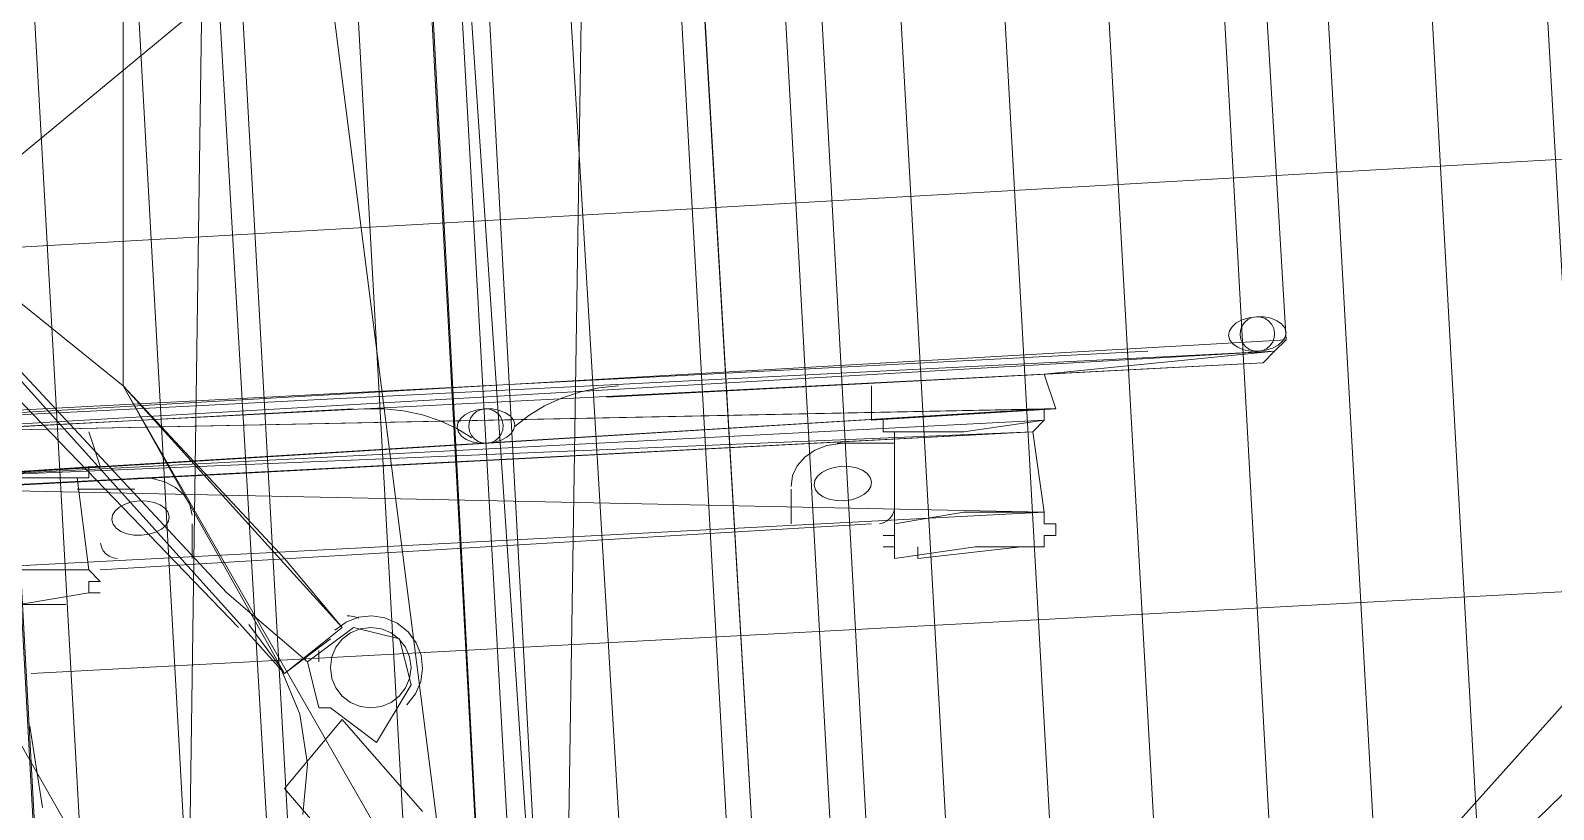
# Paper-space layout '01 Roof Support Layout' of a CAD drawing. Header units: millimetres. Extents: x 5 to 415, y 5 to 292.
# Drawn here: x 119.06 to 126.99, y 86.25 to 90.31 of the extents above; entities that cross this region are included whole.
import ezdxf

# ---------------------------------------------------------------- set-up
doc = ezdxf.new("R2010")
doc.units = ezdxf.units.MM
doc.layers.add('EXISTING', color=7, linetype='Continuous')

# ---------------------------------------------------------------- blocks, each defined once
blk = doc.blocks.new('SHEET_01')
at = {"layer": 'EXISTING', "color": 254, "linetype": 'Continuous', "lineweight": 13}
for p, q in [((119.72, 74.48), (120.62, 137)), ((120.62, 137), (124.04, 74.72)), ((116.3, 136.76), (119.72, 74.48)), ((119.72, 74.48), (116.3, 136.76)), ((123.86, 83.24), (167.72, 125.84)), ((161.66, 125.48), (123.86, 83.24)), ((123.86, 83.24), (161.66, 125.48)), ((121.52, 83.48), (120.44, 103.94)), ((121.82, 83.48), (120.44, 103.94)), ((120.44, 103.94), (121.52, 83.48)), ((121.52, 83.48), (120.56, 101.3)), ((120.86, 101.3), (121.82, 83.48)), ((122.84, 85.76), (122, 100.16)), ((120.32, 85.64), (119.48, 100.04)), ((121.82, 83.48), (122.06, 99.14)), ((122.06, 99.14), (122.84, 85.76)), ((122.84, 85.76), (122.06, 99.14)), ((119.54, 99.02), (121.52, 83.48)), ((120.32, 85.64), (119.54, 99.02)), ((119.54, 99.02), (120.32, 85.64)), ((126.02, 96.56), (126.8, 82.46)), ((126.62, 96.56), (127.4, 82.52)), ((123.8, 96.44), (124.58, 82.34)), ((124.34, 96.44), (125.12, 82.4)), ((124.94, 96.5), (125.72, 82.4)), ((125.48, 96.5), (126.26, 82.46)), ((122.66, 96.38), (123.44, 82.28)), ((123.26, 96.38), (124.04, 82.34)), ((121.52, 96.32), (122.36, 82.22)), ((122.12, 96.32), (122.9, 82.28)), ((119.3, 96.2), (120.08, 82.1)), ((119.84, 96.2), (120.62, 82.16)), ((120.44, 96.26), (121.22, 82.16)), ((120.98, 96.26), (121.76, 82.22)), ((119.3, 82.04), (118.52, 96.14)), ((118.76, 96.14), (119.54, 82.04)), ((125.24, 94.82), (117.26, 88.22)), ((117.26, 88.22), (125.24, 94.82)), ((125.24, 94.82), (125.6, 88.7)), ((119.54, 91.34), (119.54, 88.46)), ((118.94, 89.18), (135.8, 90.14)), ((119.54, 88.46), (117.68, 89.96)), ((117.68, 89.96), (120.38, 86.96)), ((120.38, 86.96), (117.68, 89.96)), ((120.08, 87.38), (117.68, 89.96)), ((118.52, 88.88), (120.14, 87.2)), ((125.445, 88.8199), (125.4054, 88.8144)), ((125.445, 88.8199), (125.4213, 88.8153)), ((125.485, 88.8189), (125.445, 88.8199)), ((125.4691, 88.818), (125.445, 88.8199)), ((125.491, 88.8101), (125.4691, 88.818)), ((125.5213, 88.8118), (125.485, 88.8189)), ((125.3042, 88.7459), (125.3002, 88.7217)), ((125.3181, 88.7682), (125.3042, 88.7459)), ((125.3405, 88.7877), (125.3181, 88.7682)), ((125.3701, 88.8034), (125.3405, 88.7877)), ((125.362, 88.7491), (125.3601, 88.725)), ((125.3699, 88.771), (125.362, 88.7491)), ((125.3829, 88.79), (125.3699, 88.771)), ((125.4054, 88.8144), (125.3701, 88.8034)), ((125.4003, 88.8051), (125.3829, 88.79)), ((125.4213, 88.8153), (125.4003, 88.8051)), ((125.51, 88.7971), (125.491, 88.8101)), ((125.5251, 88.7796), (125.51, 88.7971)), ((125.5524, 88.7994), (125.5213, 88.8118)), ((125.5353, 88.7587), (125.5251, 88.7796)), ((125.5399, 88.735), (125.5353, 88.7587)), ((125.5768, 88.7825), (125.5524, 88.7994)), ((125.5931, 88.7619), (125.5768, 88.7825)), ((125.5998, 88.7383), (125.5931, 88.7619)), ((125.5957, 88.7141), (125.5998, 88.7383)), ((125.6, 88.7), (117.26, 88.22)), ((124.28, 77.36), (117.8, 88.7)), ((125.3002, 88.7217), (125.3069, 88.6981)), ((125.3069, 88.6981), (125.3232, 88.6775)), ((125.3232, 88.6775), (125.3476, 88.6606)), ((125.3476, 88.6606), (125.3787, 88.6482)), ((125.3601, 88.725), (125.3646, 88.7013)), ((125.3646, 88.7013), (125.3749, 88.6803)), ((125.3749, 88.6803), (125.39, 88.6629)), ((125.39, 88.6629), (125.4089, 88.6499)), ((125.4996, 88.6549), (125.5171, 88.67)), ((125.5171, 88.67), (125.5301, 88.6889)), ((125.5299, 88.6566), (125.5594, 88.6723)), ((125.5301, 88.6889), (125.538, 88.7109)), ((125.538, 88.7109), (125.5399, 88.735)), ((125.54, 88.64), (125.6, 88.7)), ((125.6, 88.7), (125.54, 88.64)), ((125.5594, 88.6723), (125.5818, 88.6918)), ((125.5818, 88.6918), (125.5957, 88.7141)), ((117.26, 88.22), (125.54, 88.64)), ((125.54, 88.64), (117.26, 88.16)), ((124.88, 88.64), (117.98, 88.28)), ((125.48, 88.58), (122.06, 88.4)), ((124.34, 88.52), (125.54, 88.64)), ((125.48, 88.58), (124.34, 88.52)), ((125.3787, 88.6482), (125.415, 88.6411)), ((125.4089, 88.6499), (125.4309, 88.642)), ((125.415, 88.6411), (125.455, 88.6401)), ((125.4309, 88.642), (125.455, 88.6401)), ((125.455, 88.6401), (125.4946, 88.6455)), ((125.455, 88.6401), (125.4787, 88.6447)), ((125.4787, 88.6447), (125.4996, 88.6549)), ((125.54, 88.64), (125.48, 88.58)), ((125.4946, 88.6455), (125.5299, 88.6566)), ((117.26, 88.16), (124.34, 88.52)), ((118.46, 88.22), (124.34, 88.52)), ((124.34, 88.52), (124.4, 88.34)), ((124.4, 88.34), (124.34, 88.52)), ((119.54, 88.46), (125.48, 78.08)), ((120.38, 86.96), (119.54, 88.46)), ((119.54, 88.46), (120.68, 87.2)), ((119.54, 88.46), (120.38, 87.56)), ((121.9183, 88.427), (121.8233, 88.3957)), ((122.0181, 88.4484), (121.9183, 88.427)), ((122.1213, 88.4593), (122.0181, 88.4484)), ((123.44, 88.46), (123.44, 88.28)), ((121.7344, 88.3549), (121.6529, 88.3052)), ((121.8233, 88.3957), (121.7344, 88.3549)), ((120.74, 88.34), (117.38, 88.16)), ((124.4, 88.34), (118.46, 88.22)), ((118.46, 88.22), (124.4, 88.34)), ((118.46, 88.22), (124.34, 88.34)), ((124.34, 88.34), (118.46, 87.98)), ((118.46, 87.98), (124.34, 88.34)), ((118.52, 87.98), (124.34, 88.34)), ((124.34, 88.28), (118.52, 87.98)), ((118.52, 87.98), (124.34, 88.28)), ((120.8993, 88.3395), (120.7955, 88.339)), ((121.0009, 88.3293), (120.8993, 88.3395)), ((121.0988, 88.3087), (121.0009, 88.3293)), ((121.1916, 88.278), (121.0988, 88.3087)), ((121.2781, 88.2377), (121.1916, 88.278)), ((121.2842, 88.2659), (121.2802, 88.2417)), ((121.2981, 88.2882), (121.2842, 88.2659)), ((121.3206, 88.3077), (121.2981, 88.2882)), ((121.3501, 88.3234), (121.3206, 88.3077)), ((121.342, 88.2691), (121.3401, 88.245)), ((121.3499, 88.2911), (121.342, 88.2691)), ((121.3629, 88.31), (121.3499, 88.2911)), ((121.3854, 88.3345), (121.3501, 88.3234)), ((121.3803, 88.3251), (121.3629, 88.31)), ((121.4013, 88.3353), (121.3803, 88.3251)), ((121.425, 88.3399), (121.3854, 88.3345)), ((121.425, 88.3399), (121.4013, 88.3353)), ((121.465, 88.3389), (121.425, 88.3399)), ((121.4491, 88.338), (121.425, 88.3399)), ((121.471, 88.3301), (121.4491, 88.338)), ((121.5013, 88.3318), (121.465, 88.3389)), ((121.49, 88.3171), (121.471, 88.3301)), ((121.5051, 88.2997), (121.49, 88.3171)), ((121.5324, 88.3194), (121.5013, 88.3318)), ((121.5153, 88.2787), (121.5051, 88.2997)), ((121.5199, 88.255), (121.5153, 88.2787)), ((121.5568, 88.3025), (121.5324, 88.3194)), ((121.5731, 88.2819), (121.5568, 88.3025)), ((121.5798, 88.2583), (121.5731, 88.2819)), ((121.6529, 88.3052), (121.5801, 88.2472)), ((123.44, 88.28), (124.4, 88.34)), ((123.5, 88.28), (123.5, 88.22)), ((124.34, 88.28), (123.92, 88.22)), ((124.34, 88.28), (124.28, 88.22)), ((124.34, 88.34), (124.34, 88.28)), ((124.4, 88.34), (124.34, 88.34)), ((118.52, 87.98), (124.28, 88.22)), ((124.28, 88.22), (118.52, 87.92)), ((118.52, 87.92), (124.28, 88.22)), ((124.28, 88.22), (118.58, 87.92)), ((119.36, 88.22), (119.42, 88.04)), ((121.3568, 88.188), (121.2781, 88.2377)), ((121.2802, 88.2417), (121.2869, 88.2181)), ((121.2869, 88.2181), (121.3032, 88.1975)), ((121.3032, 88.1975), (121.3276, 88.1806)), ((121.3401, 88.245), (121.3447, 88.2213)), ((121.3447, 88.2213), (121.3549, 88.2003)), ((121.3549, 88.2003), (121.37, 88.1829)), ((121.37, 88.1829), (121.3889, 88.1699)), ((121.4797, 88.1749), (121.4971, 88.19)), ((121.4971, 88.19), (121.5101, 88.209)), ((121.5099, 88.1766), (121.5394, 88.1923)), ((121.5101, 88.209), (121.518, 88.2309)), ((121.518, 88.2309), (121.5199, 88.255)), ((121.5394, 88.1923), (121.5618, 88.2118)), ((121.5618, 88.2118), (121.5757, 88.2341)), ((121.5757, 88.2341), (121.5798, 88.2583)), ((123.5, 88.22), (123.92, 88.22)), ((123.56, 88.22), (123.56, 87.74)), ((124.34, 87.8), (124.28, 88.22)), ((124.28, 88.22), (124.34, 87.8)), ((121.3276, 88.1806), (121.3587, 88.1682)), ((121.3587, 88.1682), (121.395, 88.1611)), ((121.3889, 88.1699), (121.4109, 88.162)), ((121.395, 88.1611), (121.435, 88.1601)), ((121.4109, 88.162), (121.435, 88.1601)), ((121.435, 88.1601), (121.4746, 88.1656)), ((121.435, 88.1601), (121.4587, 88.1647)), ((121.4587, 88.1647), (121.4797, 88.1749)), ((121.4746, 88.1656), (121.5099, 88.1766)), ((123.1439, 88.1235), (123.0911, 88.0877)), ((123.2071, 88.1482), (123.1439, 88.1235)), ((123.2783, 88.1597), (123.2071, 88.1482)), ((123.26, 88.16), (123.56, 88.16)), ((119.42, 88.04), (118.46, 87.98)), ((119.36, 88.04), (119.36, 87.98)), ((123.0513, 88.0429), (123.0269, 87.9913)), ((123.0911, 88.0877), (123.0513, 88.0429)), ((123.2101, 88.0234), (123.1805, 88.0077)), ((123.2454, 88.0344), (123.2101, 88.0234)), ((123.285, 88.0399), (123.2454, 88.0344)), ((123.325, 88.0389), (123.285, 88.0399)), ((123.3613, 88.0318), (123.325, 88.0389)), ((123.3923, 88.0194), (123.3613, 88.0318)), ((119.36, 87.98), (118.94, 87.98)), ((119.3, 87.98), (119.36, 87.5)), ((119.6905, 87.9762), (119.6184, 87.9797)), ((119.756, 87.9586), (119.6905, 87.9762)), ((119.8124, 87.9288), (119.756, 87.9586)), ((123.0269, 87.9913), (123.0204, 87.935)), ((123.1442, 87.9659), (123.1402, 87.9417)), ((123.1581, 87.9882), (123.1442, 87.9659)), ((123.1805, 88.0077), (123.1581, 87.9882)), ((123.4168, 88.0025), (123.3923, 88.0194)), ((123.4331, 87.9819), (123.4168, 88.0025)), ((123.4398, 87.9583), (123.4331, 87.9819)), ((123.4357, 87.9341), (123.4398, 87.9583)), ((118.58, 87.92), (124.34, 87.8)), ((119.6, 87.92), (119.3, 87.92)), ((119.8569, 87.8887), (119.8124, 87.9288)), ((119.8869, 87.8402), (119.8569, 87.8887)), ((123.02, 87.92), (123.02, 87.74)), ((123.1402, 87.9417), (123.1469, 87.9181)), ((123.1469, 87.9181), (123.1632, 87.8975)), ((123.1632, 87.8975), (123.1876, 87.8806)), ((123.1876, 87.8806), (123.2187, 87.8682)), ((123.2187, 87.8682), (123.255, 87.8611)), ((123.2949, 87.8601), (123.3346, 87.8655)), ((123.3346, 87.8655), (123.3699, 87.8766)), ((123.3699, 87.8766), (123.3994, 87.8923)), ((123.3994, 87.8923), (123.4218, 87.9118)), ((123.4218, 87.9118), (123.4357, 87.9341)), ((124.34, 87.8), (118.58, 87.5)), ((119.4842, 87.7859), (119.4802, 87.7617)), ((119.4982, 87.8082), (119.4842, 87.7859)), ((119.5206, 87.8277), (119.4982, 87.8082)), ((119.5501, 87.8434), (119.5206, 87.8277)), ((119.5854, 87.8544), (119.5501, 87.8434)), ((119.625, 87.8599), (119.5854, 87.8544)), ((119.665, 87.8589), (119.625, 87.8599)), ((119.7013, 87.8518), (119.665, 87.8589)), ((119.7324, 87.8394), (119.7013, 87.8518)), ((119.7568, 87.8225), (119.7324, 87.8394)), ((119.7731, 87.8019), (119.7568, 87.8225)), ((119.7798, 87.7783), (119.7731, 87.8019)), ((119.8996, 87.7849), (119.8869, 87.8402)), ((123.255, 87.8611), (123.2949, 87.8601)), ((123.5371, 87.77), (123.5493, 87.7875)), ((123.5493, 87.7875), (123.5572, 87.8075)), ((123.5572, 87.8075), (123.56, 87.8296)), ((123.56, 87.74), (123.92, 87.8)), ((124.34, 87.8), (123.92, 87.8)), ((124.34, 87.8), (124.34, 87.74)), ((119.06, 86.96), (133.7, 87.74)), ((123.44, 87.74), (119.42, 87.5)), ((119.4802, 87.7617), (119.4869, 87.7381)), ((119.4869, 87.7381), (119.5032, 87.7175)), ((119.5032, 87.7175), (119.5276, 87.7006)), ((119.7099, 87.6966), (119.7394, 87.7123)), ((119.7394, 87.7123), (119.7618, 87.7318)), ((119.7618, 87.7318), (119.7758, 87.7541)), ((119.7758, 87.7541), (119.7798, 87.7783)), ((119.9, 87.74), (119.9, 87.56)), ((123.4805, 87.7406), (123.502, 87.7459)), ((123.502, 87.7459), (123.5211, 87.7559)), ((123.5211, 87.7559), (123.5371, 87.77)), ((123.56, 87.68), (123.56, 87.74)), ((124.34, 87.74), (124.4, 87.74)), ((124.4, 87.74), (124.34, 87.74)), ((124.4, 87.74), (124.4, 87.68)), ((124.4, 87.74), (124.4, 87.74)), ((119.4206, 87.6396), (119.4258, 87.618)), ((119.5276, 87.7006), (119.5587, 87.6882)), ((119.5587, 87.6882), (119.595, 87.6811)), ((119.595, 87.6811), (119.635, 87.6801)), ((119.635, 87.6801), (119.6746, 87.6855)), ((119.6746, 87.6855), (119.7099, 87.6966)), ((123.56, 87.68), (123.5, 87.68)), ((123.5, 87.68), (123.56, 87.68)), ((123.5, 87.68), (123.5, 87.68)), ((123.56, 87.68), (123.56, 87.62)), ((124.34, 87.62), (124.34, 87.68)), ((124.34, 87.68), (124.4, 87.68)), ((124.4, 87.68), (124.34, 87.68)), ((124.4, 87.68), (124.4, 87.68)), ((119.4258, 87.618), (119.4359, 87.5989)), ((119.4359, 87.5989), (119.4499, 87.583)), ((119.4499, 87.583), (119.4674, 87.5707)), ((119.4674, 87.5707), (119.4874, 87.5629)), ((119.4874, 87.5629), (119.5095, 87.56)), ((120.38, 87.56), (120.68, 87.2)), ((123.56, 87.62), (123.5, 87.62)), ((123.5, 87.62), (123.56, 87.62)), ((123.56, 87.56), (123.98, 87.62)), ((123.56, 87.62), (123.56, 87.56)), ((123.68, 87.56), (123.68, 87.62)), ((123.68, 87.56), (124.22, 87.62)), ((124.34, 87.62), (123.98, 87.62)), ((124.22, 87.62), (124.22, 87.62)), ((124.34, 87.62), (124.34, 87.62)), ((119.36, 87.5), (118.94, 87.5)), ((119.36, 87.5), (119.42, 87.44)), ((119.36, 87.5), (119.36, 87.5)), ((119.36, 87.38), (119.36, 87.44)), ((119.36, 87.44), (119.42, 87.44)), ((119.42, 87.44), (119.36, 87.44)), ((119.42, 87.44), (119.42, 87.44)), ((119.24, 87.32), (118.76, 87.32)), ((119.36, 87.38), (119, 87.32)), ((119.24, 87.32), (119.24, 87.32)), ((119.42, 87.38), (119.36, 87.38)), ((119.36, 87.38), (119.42, 87.38)), ((119.36, 87.38), (119.36, 87.38)), ((119.42, 87.38), (119.42, 87.38)), ((120.5, 87.02), (120.08, 87.38)), ((120.7666, 87.2525), (120.7013, 87.2275)), ((120.7166, 87.2598), (120.7062, 87.2599)), ((120.727, 87.259), (120.7166, 87.2598)), ((120.7373, 87.2575), (120.727, 87.259)), ((120.7474, 87.2553), (120.7373, 87.2575)), ((120.74, 87.26), (120.74, 87.26)), ((120.7574, 87.2523), (120.7474, 87.2553)), ((120.7671, 87.2487), (120.7574, 87.2523)), ((120.8351, 87.2599), (120.7666, 87.2525)), ((120.9032, 87.2499), (120.8351, 87.2599)), ((120.9674, 87.2225), (120.9032, 87.2499)), ((120.3575, 86.9944), (120.1938, 87.2156)), ((120.68, 87.2), (120.38, 86.96)), ((120.74, 87.2), (120.5, 87.02)), ((120.7013, 87.2275), (120.643, 87.1848)), ((120.724, 87.1713), (120.6815, 87.1385)), ((120.7742, 87.1925), (120.724, 87.1713)), ((120.98, 87.14), (120.74, 87.2)), ((120.83, 87.2), (120.7742, 87.1925)), ((120.8858, 87.1925), (120.83, 87.2)), ((120.936, 87.1713), (120.8858, 87.1925)), ((120.9785, 87.1385), (120.936, 87.1713)), ((121.0241, 87.1776), (120.9674, 87.2225)), ((121.067, 87.1195), (121.0241, 87.1776)), ((120.38, 86.96), (120.62, 87.14)), ((120.56, 87.08), (120.56, 87.02)), ((120.6487, 87.096), (120.6275, 87.0458)), ((120.6815, 87.1385), (120.6487, 87.096)), ((121.0113, 87.096), (120.9785, 87.1385)), ((121.04, 86.9), (120.98, 87.14)), ((121.0325, 87.0458), (121.0113, 87.096)), ((121.04, 87.14), (121.04, 87.14)), ((121.0923, 87.0544), (121.067, 87.1195)), ((120.4595, 86.7474), (120.3575, 86.9944)), ((120.5, 87.02), (120.56, 86.78)), ((120.6275, 87.0458), (120.62, 86.99)), ((121.04, 86.99), (121.0325, 87.0458)), ((121.1, 86.9859), (121.0923, 87.0544)), ((120.62, 86.99), (120.6275, 86.9342)), ((120.6275, 86.9342), (120.6487, 86.884)), ((121.0113, 86.884), (121.0325, 86.9342)), ((121.0325, 86.9342), (121.04, 86.99)), ((121.063, 86.8534), (121.0902, 86.9177)), ((121.0902, 86.9177), (121.1, 86.9859)), ((120.6487, 86.884), (120.6815, 86.8415)), ((120.6815, 86.8415), (120.724, 86.8087)), ((120.86, 86.6), (121.04, 86.9)), ((120.936, 86.8087), (120.9785, 86.8415)), ((120.9785, 86.8415), (121.0113, 86.884)), ((121.0183, 86.7965), (121.063, 86.8534)), ((121.1, 86.9), (121.1, 86.9)), ((120.62, 86.78), (120.56, 86.78)), ((120.56, 86.78), (120.62, 86.78)), ((120.62, 86.78), (120.86, 86.6)), ((120.724, 86.8087), (120.7742, 86.7875)), ((120.7742, 86.7875), (120.83, 86.78)), ((120.83, 86.78), (120.8858, 86.7875)), ((120.8858, 86.7875), (120.936, 86.8087)), ((119.1193, 86.2598), (119.0529, 86.6852)), ((120.68, 86.72), (120.38, 86.36)), ((120.4994, 86.4864), (120.4595, 86.7474)), ((121.1, 86.24), (120.68, 86.72)), ((120.4767, 86.2234), (120.4994, 86.4864)), ((120.38, 86.36), (120.74, 85.94))]:
    blk.add_line(p, q, dxfattribs=at)

psp = doc.layouts.new('01 Roof Support Layout')

# ---------------------------------------------------------------- block references
psp.add_blockref('SHEET_01', (0, 0))

doc.saveas('drawing.dxf')
